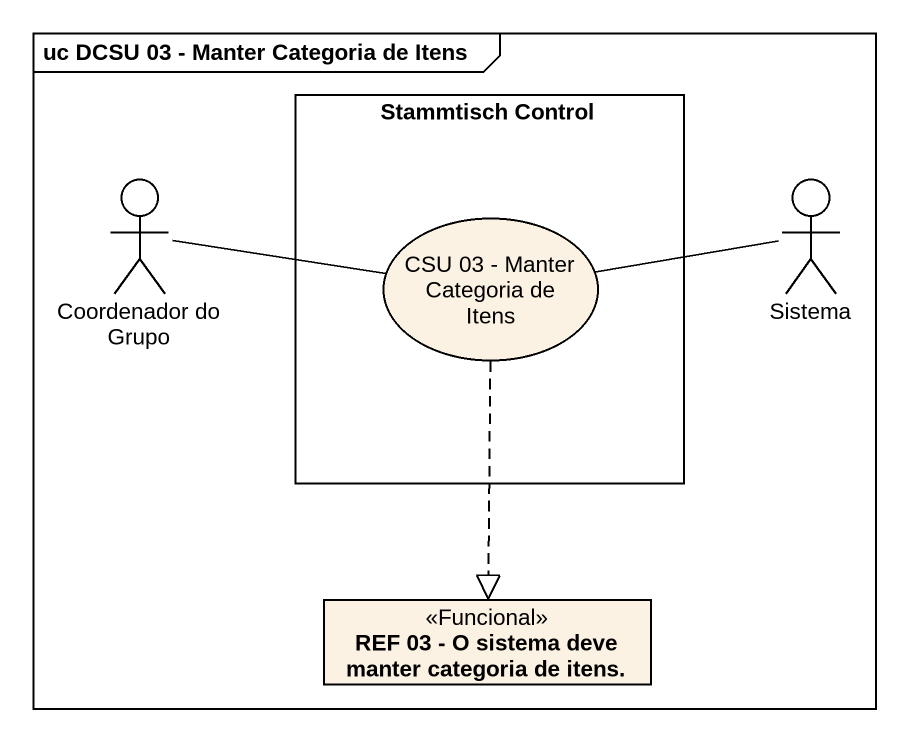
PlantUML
@startuml
mainframe uc DCSU 03 - Manter Categoria de Itens
allowmixing
hide circle
hide empty members
actor "Coordenador do Grupo" as Coordenador_do_Grupo
rectangle "Stammtisch Control" as Stammtisch_Control {
  usecase "CSU 03 - Manter Categoria de Itens" as CSU_03_Manter_Categoria_de
}
actor Sistema
class "REF 03 - O sistema deve manter categoria de itens." as REF_03_O_sistema_deve <<Funcional>>
Coordenador_do_Grupo -right- CSU_03_Manter_Categoria_de
CSU_03_Manter_Categoria_de -right- Sistema
CSU_03_Manter_Categoria_de ..|> REF_03_O_sistema_deve
@enduml
